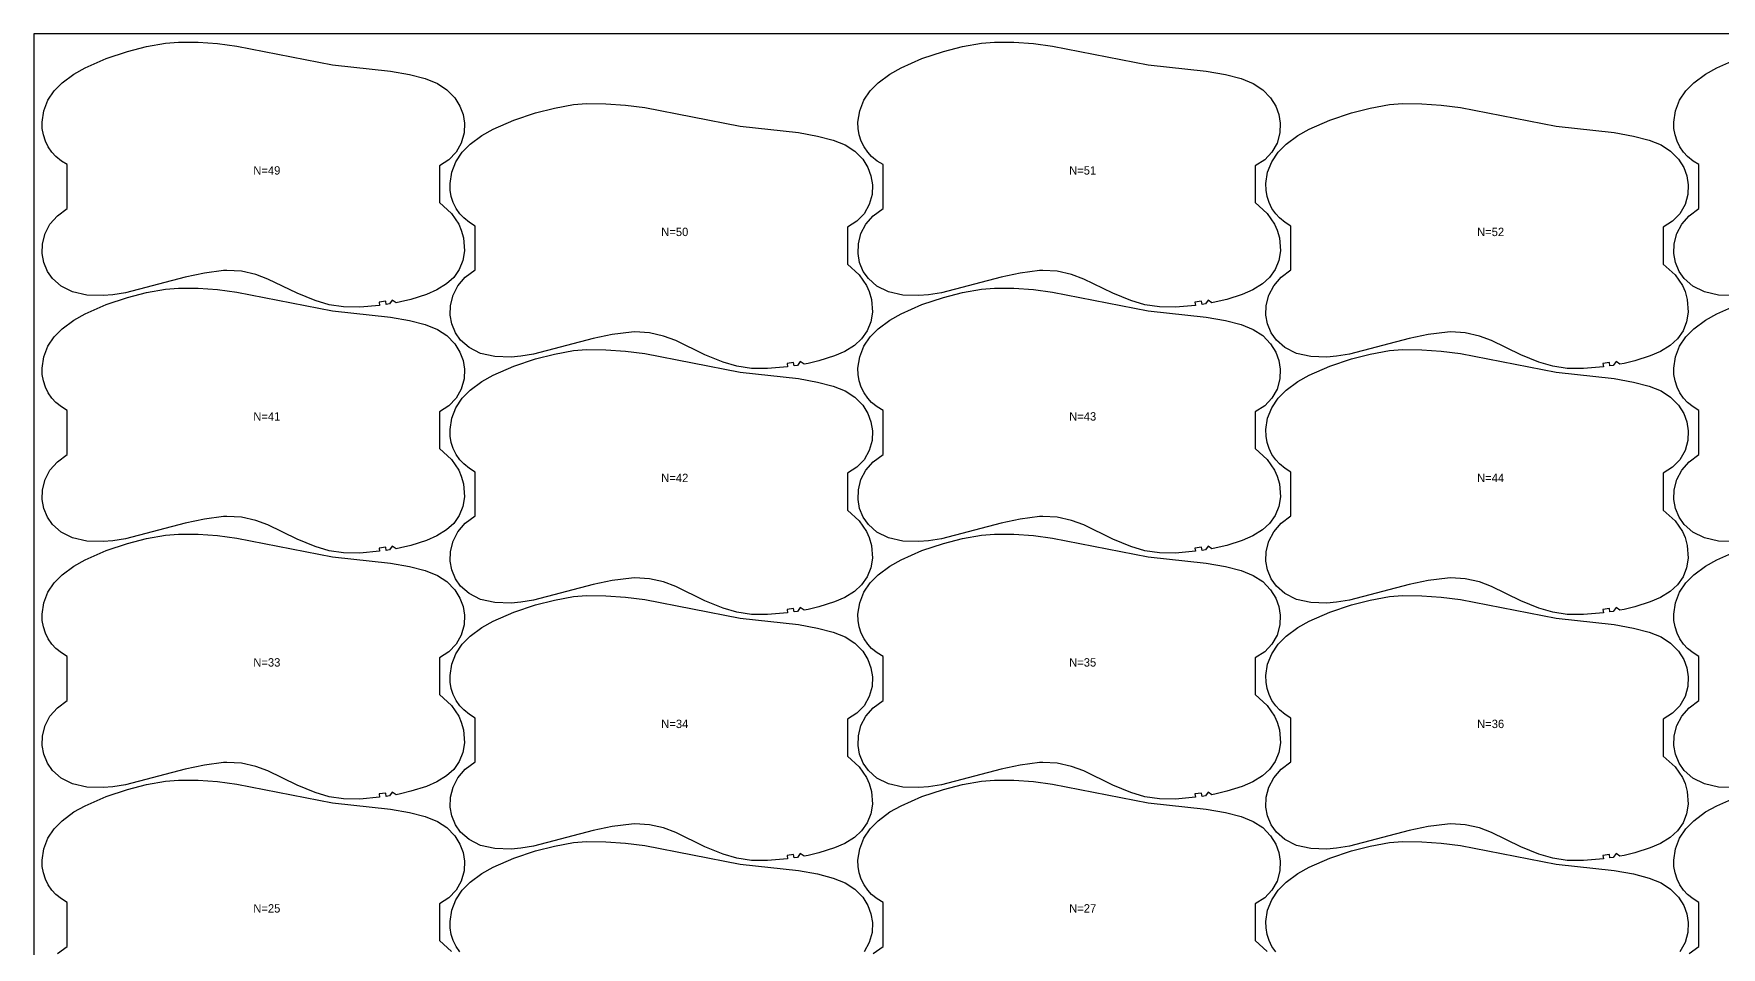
# Model space of a CAD drawing. Header units: inches. Extents: x 0 to 1970, y -24 to 1070.
# Drawn here: x 0 to 1008, y 524 to 1070 of the extents above; entities that cross this region are included whole.
import ezdxf

# ---------------------------------------------------------------- set-up
doc = ezdxf.new("R2010")
doc.units = ezdxf.units.IN

msp = doc.modelspace()

# ---------------------------------------------------------------- linework, layer by layer
at = {"layer": '1'}
for points in [[(0, 0), (1970, 0), (1970, 1070), (0, 1070), (0, 0)], [(113.4625, 928.477), (101.9283, 926.9641), (90.5294, 924.6283), (54.8914, 915.2648), (47.2336, 914.0242), (41.436, 913.5531), (31.7527, 913.8955), (23.2508, 915.7812), (16.3246, 919.2274), (11.2397, 923.6954), (8.1787, 928.051), (5.9722, 933.4203), (5.0492, 938.6639), (5.2328, 944.4705), (6.7881, 950.5646), (9.7006, 956.138), (14.097, 961.2931), (19.9747, 965.6301), (19.9747, 991.8229), (16.5374, 993.974), (13.1521, 996.7165), (10.8509, 999.2033), (8.6408, 1002.389), (6.9214, 1005.8648), (5.7298, 1009.552), (5.0941, 1013.3727), (5, 1017.2485), (6.0339, 1023.9438), (8.4662, 1030.2728), (12.2308, 1035.8952), (17.0119, 1040.7083), (23.9951, 1045.9358), (30.7781, 1049.6794), (43.2062, 1055.1387), (56.0976, 1059.3936), (67.3547, 1062.3349), (78.8066, 1064.3776), (86.5366, 1065), (98.1712, 1064.9355), (109.7778, 1064.1196), (121.318, 1062.6259), (178.4216, 1051.4992), (213.1188, 1047.6451), (224.5759, 1045.6318), (233.9558, 1043.17), (241.1582, 1040.3249), (246.8139, 1036.5912), (251.5292, 1031.7269), (254.6096, 1026.8009), (256.4697, 1021.8145), (257.3296, 1016.5568), (257.1042, 1010.7534), (255.445, 1004.6882), (252.3457, 999.2199), (247.9887, 994.6876), (242.3915, 991.1557), (242.3915, 969.0864), (249.5018, 962.6129), (253.9, 956.2563), (255.4551, 952.7025), (256.7761, 948.0393), (257.345, 940.3231), (256.3898, 934.5981), (254.2028, 929.2173), (250.8913, 924.445), (246.6153, 920.5258), (240.8365, 916.9669), (234.6291, 914.2336), (225.3827, 911.3191), (219.0594, 909.8051), (216.4873, 909.2853), (214.1737, 910.8935), (212.5481, 908.5917), (210.5716, 908.2867), (210.2787, 910.2651), (206.3547, 909.7261), (206.6088, 907.7423), (194.7543, 906.6978), (185.0613, 906.8265), (176.4275, 908.0543), (168.0818, 910.5871), (157.2865, 914.9277), (139.8798, 923.473), (132.6047, 926.1555), (124.0994, 928.0779), (115.3991, 928.5737), (113.4625, 928.477)], [(600.9105, 928.477), (589.3763, 926.9641), (577.9774, 924.6283), (542.3394, 915.2648), (534.6816, 914.0242), (528.884, 913.5531), (519.2007, 913.8955), (510.6988, 915.7812), (503.7726, 919.2274), (498.6877, 923.6954), (495.6267, 928.051), (493.4202, 933.4203), (492.4972, 938.6639), (492.6808, 944.4705), (494.2361, 950.5646), (497.1486, 956.138), (501.545, 961.2931), (507.4227, 965.6301), (507.4227, 991.8229), (503.9854, 993.974), (500.6001, 996.7165), (498.2989, 999.2033), (496.0888, 1002.389), (494.3694, 1005.8648), (493.1778, 1009.552), (492.5421, 1013.3727), (492.448, 1017.2485), (493.4819, 1023.9438), (495.9142, 1030.2728), (499.6788, 1035.8952), (504.4599, 1040.7083), (511.4431, 1045.9358), (518.2261, 1049.6794), (530.6542, 1055.1387), (543.5456, 1059.3936), (554.8027, 1062.3349), (566.2546, 1064.3776), (573.9846, 1065), (585.6192, 1064.9355), (597.2258, 1064.1196), (608.766, 1062.6259), (665.8696, 1051.4992), (700.5668, 1047.6451), (712.0239, 1045.6318), (721.4038, 1043.17), (728.6062, 1040.3249), (734.2619, 1036.5912), (738.9772, 1031.7269), (742.0576, 1026.8009), (743.9177, 1021.8145), (744.7776, 1016.5568), (744.5522, 1010.7534), (742.893, 1004.6882), (739.7937, 999.2199), (735.4367, 994.6876), (729.8395, 991.1557), (729.8395, 969.0864), (736.9498, 962.6129), (741.348, 956.2563), (742.9031, 952.7025), (744.2241, 948.0393), (744.793, 940.3231), (743.8378, 934.5981), (741.6508, 929.2173), (738.3393, 924.445), (734.0633, 920.5258), (728.2845, 916.9669), (722.0771, 914.2336), (712.8307, 911.3191), (706.5074, 909.8051), (703.9353, 909.2853), (701.6217, 910.8935), (699.9961, 908.5917), (698.0196, 908.2867), (697.7267, 910.2651), (693.8027, 909.7261), (694.0568, 907.7423), (682.2023, 906.6978), (672.5093, 906.8265), (663.8755, 908.0543), (655.5298, 910.5871), (644.7345, 914.9277), (627.3278, 923.473), (620.0527, 926.1555), (611.5474, 928.0779), (602.8471, 928.5737), (600.9105, 928.477)], [(357.1865, 891.737), (345.6523, 890.2241), (334.2534, 887.8883), (298.6154, 878.5248), (290.9576, 877.2842), (285.16, 876.8131), (275.4767, 877.1555), (266.9748, 879.0412), (260.0486, 882.4874), (254.9637, 886.9554), (251.9027, 891.311), (249.6962, 896.6803), (248.7732, 901.9239), (248.9568, 907.7305), (250.5121, 913.8246), (253.4246, 919.398), (257.821, 924.5531), (263.6987, 928.8901), (263.6987, 955.0829), (260.2614, 957.234), (256.8761, 959.9765), (254.5749, 962.4633), (252.3648, 965.649), (250.6454, 969.1248), (249.4538, 972.812), (248.8181, 976.6327), (248.724, 980.5085), (249.7579, 987.2038), (252.1902, 993.5328), (255.9548, 999.1552), (260.7359, 1003.9683), (267.7191, 1009.1958), (274.5021, 1012.9394), (286.9302, 1018.3987), (299.8216, 1022.6536), (311.0787, 1025.5949), (322.5306, 1027.6376), (330.2606, 1028.26), (341.8952, 1028.1955), (353.5018, 1027.3796), (365.042, 1025.8859), (422.1456, 1014.7592), (456.8428, 1010.9051), (468.2999, 1008.8918), (477.6798, 1006.43), (484.8822, 1003.5849), (490.5379, 999.8512), (495.2532, 994.9869), (498.3336, 990.0609), (500.1937, 985.0745), (501.0536, 979.8168), (500.8282, 974.0134), (499.169, 967.9482), (496.0697, 962.4799), (491.7127, 957.9476), (486.1155, 954.4157), (486.1155, 932.3464), (493.2258, 925.8729), (497.624, 919.5163), (499.1791, 915.9625), (500.5001, 911.2993), (501.069, 903.5831), (500.1138, 897.8581), (497.9268, 892.4773), (494.6153, 887.705), (490.3393, 883.7858), (484.5605, 880.2269), (478.3531, 877.4936), (469.1067, 874.5791), (462.7834, 873.0651), (460.2113, 872.5453), (457.8977, 874.1535), (456.2721, 871.8517), (454.2956, 871.5467), (454.0027, 873.5251), (450.0787, 872.9861), (450.3328, 871.0023), (438.4783, 869.9578), (428.7853, 870.0865), (420.1515, 871.3143), (411.8058, 873.8471), (401.0105, 878.1877), (383.6038, 886.733), (376.3287, 889.4155), (367.8234, 891.3379), (359.1231, 891.8337), (357.1865, 891.737)], [(844.6345, 891.737), (833.1003, 890.2241), (821.7014, 887.8883), (786.0634, 878.5248), (778.4056, 877.2842), (772.608, 876.8131), (762.9247, 877.1555), (754.4228, 879.0412), (747.4966, 882.4874), (742.4117, 886.9554), (739.3507, 891.311), (737.1442, 896.6803), (736.2212, 901.9239), (736.4048, 907.7305), (737.9601, 913.8246), (740.8726, 919.398), (745.269, 924.5531), (751.1467, 928.8901), (751.1467, 955.0829), (747.7094, 957.234), (744.3241, 959.9765), (742.0229, 962.4633), (739.8128, 965.649), (738.0934, 969.1248), (736.9018, 972.812), (736.2661, 976.6327), (736.172, 980.5085), (737.2059, 987.2038), (739.6382, 993.5328), (743.4028, 999.1552), (748.1839, 1003.9683), (755.1671, 1009.1958), (761.9501, 1012.9394), (774.3782, 1018.3987), (787.2696, 1022.6536), (798.5267, 1025.5949), (809.9786, 1027.6376), (817.7086, 1028.26), (829.3432, 1028.1955), (840.9498, 1027.3796), (852.49, 1025.8859), (909.5936, 1014.7592), (944.2908, 1010.9051), (955.7479, 1008.8918), (965.1278, 1006.43), (972.3302, 1003.5849), (977.9859, 999.8512), (982.7012, 994.9869), (985.7816, 990.0609), (987.6417, 985.0745), (988.5016, 979.8168), (988.2762, 974.0134), (986.617, 967.9482), (983.5177, 962.4799), (979.1607, 957.9476), (973.5635, 954.4157), (973.5635, 932.3464), (980.6738, 925.8729), (985.072, 919.5163), (986.6271, 915.9625), (987.9481, 911.2993), (988.517, 903.5831), (987.5618, 897.8581), (985.3748, 892.4773), (982.0633, 887.705), (977.7873, 883.7858), (972.0085, 880.2269), (965.8011, 877.4936), (956.5547, 874.5791), (950.2314, 873.0651), (947.6593, 872.5453), (945.3457, 874.1535), (943.7201, 871.8517), (941.7436, 871.5467), (941.4507, 873.5251), (937.5267, 872.9861), (937.7808, 871.0023), (925.9263, 869.9578), (916.2333, 870.0865), (907.5995, 871.3143), (899.2538, 873.8471), (888.4585, 878.1877), (871.0518, 886.733), (863.7767, 889.4155), (855.2714, 891.3379), (846.5711, 891.8337), (844.6345, 891.737)], [(113.4625, 781.511), (101.9283, 779.9981), (90.5294, 777.6623), (54.8914, 768.2988), (47.2336, 767.0582), (41.436, 766.5871), (31.7527, 766.9295), (23.2508, 768.8152), (16.3246, 772.2614), (11.2397, 776.7294), (8.1787, 781.085), (5.9722, 786.4543), (5.0492, 791.6979), (5.2328, 797.5045), (6.7881, 803.5986), (9.7006, 809.172), (14.097, 814.3271), (19.9747, 818.6641), (19.9747, 844.8569), (16.5374, 847.008), (13.1521, 849.7505), (10.8509, 852.2373), (8.6408, 855.423), (6.9214, 858.8988), (5.7298, 862.586), (5.0941, 866.4067), (5, 870.2825), (6.0339, 876.9778), (8.4662, 883.3068), (12.2308, 888.9292), (17.0119, 893.7423), (23.9951, 898.9698), (30.7781, 902.7134), (43.2062, 908.1727), (56.0976, 912.4276), (67.3547, 915.3689), (78.8066, 917.4116), (86.5366, 918.034), (98.1712, 917.9695), (109.7778, 917.1536), (121.318, 915.6599), (178.4216, 904.5332), (213.1188, 900.6791), (224.5759, 898.6658), (233.9558, 896.204), (241.1582, 893.3589), (246.8139, 889.6252), (251.5292, 884.7609), (254.6096, 879.8349), (256.4697, 874.8485), (257.3296, 869.5908), (257.1042, 863.7874), (255.445, 857.7222), (252.3457, 852.2539), (247.9887, 847.7216), (242.3915, 844.1897), (242.3915, 822.1204), (249.5018, 815.6469), (253.9, 809.2903), (255.4551, 805.7365), (256.7761, 801.0733), (257.345, 793.3571), (256.3898, 787.6321), (254.2028, 782.2513), (250.8913, 777.479), (246.6153, 773.5598), (240.8365, 770.0009), (234.6291, 767.2676), (225.3827, 764.3531), (219.0594, 762.8391), (216.4873, 762.3193), (214.1737, 763.9275), (212.5481, 761.6257), (210.5716, 761.3207), (210.2787, 763.2991), (206.3547, 762.7601), (206.6088, 760.7763), (194.7543, 759.7318), (185.0613, 759.8605), (176.4275, 761.0883), (168.0818, 763.6211), (157.2865, 767.9617), (139.8798, 776.507), (132.6047, 779.1895), (124.0994, 781.1119), (115.3991, 781.6077), (113.4625, 781.511)], [(600.9105, 781.511), (589.3763, 779.9981), (577.9774, 777.6623), (542.3394, 768.2988), (534.6816, 767.0582), (528.884, 766.5871), (519.2007, 766.9295), (510.6988, 768.8152), (503.7726, 772.2614), (498.6877, 776.7294), (495.6267, 781.085), (493.4202, 786.4543), (492.4972, 791.6979), (492.6808, 797.5045), (494.2361, 803.5986), (497.1486, 809.172), (501.545, 814.3271), (507.4227, 818.6641), (507.4227, 844.8569), (503.9854, 847.008), (500.6001, 849.7505), (498.2989, 852.2373), (496.0888, 855.423), (494.3694, 858.8988), (493.1778, 862.586), (492.5421, 866.4067), (492.448, 870.2825), (493.4819, 876.9778), (495.9142, 883.3068), (499.6788, 888.9292), (504.4599, 893.7423), (511.4431, 898.9698), (518.2261, 902.7134), (530.6542, 908.1727), (543.5456, 912.4276), (554.8027, 915.3689), (566.2546, 917.4116), (573.9846, 918.034), (585.6192, 917.9695), (597.2258, 917.1536), (608.766, 915.6599), (665.8696, 904.5332), (700.5668, 900.6791), (712.0239, 898.6658), (721.4038, 896.204), (728.6062, 893.3589), (734.2619, 889.6252), (738.9772, 884.7609), (742.0576, 879.8349), (743.9177, 874.8485), (744.7776, 869.5908), (744.5522, 863.7874), (742.893, 857.7222), (739.7937, 852.2539), (735.4367, 847.7216), (729.8395, 844.1897), (729.8395, 822.1204), (736.9498, 815.6469), (741.348, 809.2903), (742.9031, 805.7365), (744.2241, 801.0733), (744.793, 793.3571), (743.8378, 787.6321), (741.6508, 782.2513), (738.3393, 777.479), (734.0633, 773.5598), (728.2845, 770.0009), (722.0771, 767.2676), (712.8307, 764.3531), (706.5074, 762.8391), (703.9353, 762.3193), (701.6217, 763.9275), (699.9961, 761.6257), (698.0196, 761.3207), (697.7267, 763.2991), (693.8027, 762.7601), (694.0568, 760.7763), (682.2023, 759.7318), (672.5093, 759.8605), (663.8755, 761.0883), (655.5298, 763.6211), (644.7345, 767.9617), (627.3278, 776.507), (620.0527, 779.1895), (611.5474, 781.1119), (602.8471, 781.6077), (600.9105, 781.511)], [(357.1865, 744.771), (345.6523, 743.2581), (334.2534, 740.9223), (298.6154, 731.5588), (290.9576, 730.3182), (285.16, 729.8471), (275.4767, 730.1895), (266.9748, 732.0752), (260.0486, 735.5214), (254.9637, 739.9894), (251.9027, 744.345), (249.6962, 749.7143), (248.7732, 754.9579), (248.9568, 760.7645), (250.5121, 766.8586), (253.4246, 772.432), (257.821, 777.5871), (263.6987, 781.9241), (263.6987, 808.1169), (260.2614, 810.268), (256.8761, 813.0105), (254.5749, 815.4973), (252.3648, 818.683), (250.6454, 822.1588), (249.4538, 825.846), (248.8181, 829.6667), (248.724, 833.5425), (249.7579, 840.2378), (252.1902, 846.5668), (255.9548, 852.1892), (260.7359, 857.0023), (267.7191, 862.2298), (274.5021, 865.9734), (286.9302, 871.4327), (299.8216, 875.6876), (311.0787, 878.6289), (322.5306, 880.6716), (330.2606, 881.294), (341.8952, 881.2295), (353.5018, 880.4136), (365.042, 878.9199), (422.1456, 867.7932), (456.8428, 863.9391), (468.2999, 861.9258), (477.6798, 859.464), (484.8822, 856.6189), (490.5379, 852.8852), (495.2532, 848.0209), (498.3336, 843.0949), (500.1937, 838.1085), (501.0536, 832.8508), (500.8282, 827.0474), (499.169, 820.9822), (496.0697, 815.5139), (491.7127, 810.9816), (486.1155, 807.4497), (486.1155, 785.3804), (493.2258, 778.9069), (497.624, 772.5503), (499.1791, 768.9965), (500.5001, 764.3333), (501.069, 756.6171), (500.1138, 750.8921), (497.9268, 745.5113), (494.6153, 740.739), (490.3393, 736.8198), (484.5605, 733.2609), (478.3531, 730.5276), (469.1067, 727.6131), (462.7834, 726.0991), (460.2113, 725.5793), (457.8977, 727.1875), (456.2721, 724.8857), (454.2956, 724.5807), (454.0027, 726.5591), (450.0787, 726.0201), (450.3328, 724.0363), (438.4783, 722.9918), (428.7853, 723.1205), (420.1515, 724.3483), (411.8058, 726.8811), (401.0105, 731.2217), (383.6038, 739.767), (376.3287, 742.4495), (367.8234, 744.3719), (359.1231, 744.8677), (357.1865, 744.771)], [(844.6345, 744.771), (833.1003, 743.2581), (821.7014, 740.9223), (786.0634, 731.5588), (778.4056, 730.3182), (772.608, 729.8471), (762.9247, 730.1895), (754.4228, 732.0752), (747.4966, 735.5214), (742.4117, 739.9894), (739.3507, 744.345), (737.1442, 749.7143), (736.2212, 754.9579), (736.4048, 760.7645), (737.9601, 766.8586), (740.8726, 772.432), (745.269, 777.5871), (751.1467, 781.9241), (751.1467, 808.1169), (747.7094, 810.268), (744.3241, 813.0105), (742.0229, 815.4973), (739.8128, 818.683), (738.0934, 822.1588), (736.9018, 825.846), (736.2661, 829.6667), (736.172, 833.5425), (737.2059, 840.2378), (739.6382, 846.5668), (743.4028, 852.1892), (748.1839, 857.0023), (755.1671, 862.2298), (761.9501, 865.9734), (774.3782, 871.4327), (787.2696, 875.6876), (798.5267, 878.6289), (809.9786, 880.6716), (817.7086, 881.294), (829.3432, 881.2295), (840.9498, 880.4136), (852.49, 878.9199), (909.5936, 867.7932), (944.2908, 863.9391), (955.7479, 861.9258), (965.1278, 859.464), (972.3302, 856.6189), (977.9859, 852.8852), (982.7012, 848.0209), (985.7816, 843.0949), (987.6417, 838.1085), (988.5016, 832.8508), (988.2762, 827.0474), (986.617, 820.9822), (983.5177, 815.5139), (979.1607, 810.9816), (973.5635, 807.4497), (973.5635, 785.3804), (980.6738, 778.9069), (985.072, 772.5503), (986.6271, 768.9965), (987.9481, 764.3333), (988.517, 756.6171), (987.5618, 750.8921), (985.3748, 745.5113), (982.0633, 740.739), (977.7873, 736.8198), (972.0085, 733.2609), (965.8011, 730.5276), (956.5547, 727.6131), (950.2314, 726.0991), (947.6593, 725.5793), (945.3457, 727.1875), (943.7201, 724.8857), (941.7436, 724.5807), (941.4507, 726.5591), (937.5267, 726.0201), (937.7808, 724.0363), (925.9263, 722.9918), (916.2333, 723.1205), (907.5995, 724.3483), (899.2538, 726.8811), (888.4585, 731.2217), (871.0518, 739.767), (863.7767, 742.4495), (855.2714, 744.3719), (846.5711, 744.8677), (844.6345, 744.771)], [(113.4625, 634.545), (101.9283, 633.0321), (90.5294, 630.6963), (54.8914, 621.3328), (47.2336, 620.0922), (41.436, 619.6211), (31.7527, 619.9635), (23.2508, 621.8492), (16.3246, 625.2954), (11.2397, 629.7634), (8.1787, 634.119), (5.9722, 639.4883), (5.0492, 644.7319), (5.2328, 650.5385), (6.7881, 656.6326), (9.7006, 662.206), (14.097, 667.3611), (19.9747, 671.6981), (19.9747, 697.8909), (16.5374, 700.042), (13.1521, 702.7845), (10.8509, 705.2713), (8.6408, 708.457), (6.9214, 711.9328), (5.7298, 715.62), (5.0941, 719.4407), (5, 723.3165), (6.0339, 730.0118), (8.4662, 736.3408), (12.2308, 741.9632), (17.0119, 746.7763), (23.9951, 752.0038), (30.7781, 755.7474), (43.2062, 761.2067), (56.0976, 765.4616), (67.3547, 768.4029), (78.8066, 770.4456), (86.5366, 771.068), (98.1712, 771.0035), (109.7778, 770.1876), (121.318, 768.6939), (178.4216, 757.5672), (213.1188, 753.7131), (224.5759, 751.6998), (233.9558, 749.238), (241.1582, 746.3929), (246.8139, 742.6592), (251.5292, 737.7949), (254.6096, 732.8689), (256.4697, 727.8825), (257.3296, 722.6248), (257.1042, 716.8214), (255.445, 710.7562), (252.3457, 705.2879), (247.9887, 700.7556), (242.3915, 697.2237), (242.3915, 675.1544), (249.5018, 668.6809), (253.9, 662.3243), (255.4551, 658.7705), (256.7761, 654.1073), (257.345, 646.3911), (256.3898, 640.6661), (254.2028, 635.2853), (250.8913, 630.513), (246.6153, 626.5938), (240.8365, 623.0349), (234.6291, 620.3016), (225.3827, 617.3871), (219.0594, 615.8731), (216.4873, 615.3533), (214.1737, 616.9615), (212.5481, 614.6597), (210.5716, 614.3547), (210.2787, 616.3331), (206.3547, 615.7941), (206.6088, 613.8103), (194.7543, 612.7658), (185.0613, 612.8945), (176.4275, 614.1223), (168.0818, 616.6551), (157.2865, 620.9957), (139.8798, 629.541), (132.6047, 632.2235), (124.0994, 634.1459), (115.3991, 634.6417), (113.4625, 634.545)], [(600.9105, 634.545), (589.3763, 633.0321), (577.9774, 630.6963), (542.3394, 621.3328), (534.6816, 620.0922), (528.884, 619.6211), (519.2007, 619.9635), (510.6988, 621.8492), (503.7726, 625.2954), (498.6877, 629.7634), (495.6267, 634.119), (493.4202, 639.4883), (492.4972, 644.7319), (492.6808, 650.5385), (494.2361, 656.6326), (497.1486, 662.206), (501.545, 667.3611), (507.4227, 671.6981), (507.4227, 697.8909), (503.9854, 700.042), (500.6001, 702.7845), (498.2989, 705.2713), (496.0888, 708.457), (494.3694, 711.9328), (493.1778, 715.62), (492.5421, 719.4407), (492.448, 723.3165), (493.4819, 730.0118), (495.9142, 736.3408), (499.6788, 741.9632), (504.4599, 746.7763), (511.4431, 752.0038), (518.2261, 755.7474), (530.6542, 761.2067), (543.5456, 765.4616), (554.8027, 768.4029), (566.2546, 770.4456), (573.9846, 771.068), (585.6192, 771.0035), (597.2258, 770.1876), (608.766, 768.6939), (665.8696, 757.5672), (700.5668, 753.7131), (712.0239, 751.6998), (721.4038, 749.238), (728.6062, 746.3929), (734.2619, 742.6592), (738.9772, 737.7949), (742.0576, 732.8689), (743.9177, 727.8825), (744.7776, 722.6248), (744.5522, 716.8214), (742.893, 710.7562), (739.7937, 705.2879), (735.4367, 700.7556), (729.8395, 697.2237), (729.8395, 675.1544), (736.9498, 668.6809), (741.348, 662.3243), (742.9031, 658.7705), (744.2241, 654.1073), (744.793, 646.3911), (743.8378, 640.6661), (741.6508, 635.2853), (738.3393, 630.513), (734.0633, 626.5938), (728.2845, 623.0349), (722.0771, 620.3016), (712.8307, 617.3871), (706.5074, 615.8731), (703.9353, 615.3533), (701.6217, 616.9615), (699.9961, 614.6597), (698.0196, 614.3547), (697.7267, 616.3331), (693.8027, 615.7941), (694.0568, 613.8103), (682.2023, 612.7658), (672.5093, 612.8945), (663.8755, 614.1223), (655.5298, 616.6551), (644.7345, 620.9957), (627.3278, 629.541), (620.0527, 632.2235), (611.5474, 634.1459), (602.8471, 634.6417), (600.9105, 634.545)], [(357.1865, 597.805), (345.6523, 596.2921), (334.2534, 593.9563), (298.6154, 584.5928), (290.9576, 583.3522), (285.16, 582.8811), (275.4767, 583.2235), (266.9748, 585.1092), (260.0486, 588.5554), (254.9637, 593.0234), (251.9027, 597.379), (249.6962, 602.7483), (248.7732, 607.9919), (248.9568, 613.7985), (250.5121, 619.8926), (253.4246, 625.466), (257.821, 630.6211), (263.6987, 634.9581), (263.6987, 661.1509), (260.2614, 663.302), (256.8761, 666.0445), (254.5749, 668.5313), (252.3648, 671.717), (250.6454, 675.1928), (249.4538, 678.88), (248.8181, 682.7007), (248.724, 686.5765), (249.7579, 693.2718), (252.1902, 699.6008), (255.9548, 705.2232), (260.7359, 710.0363), (267.7191, 715.2638), (274.5021, 719.0074), (286.9302, 724.4667), (299.8216, 728.7216), (311.0787, 731.6629), (322.5306, 733.7056), (330.2606, 734.328), (341.8952, 734.2635), (353.5018, 733.4476), (365.042, 731.9539), (422.1456, 720.8272), (456.8428, 716.9731), (468.2999, 714.9598), (477.6798, 712.498), (484.8822, 709.6529), (490.5379, 705.9192), (495.2532, 701.0549), (498.3336, 696.1289), (500.1937, 691.1425), (501.0536, 685.8848), (500.8282, 680.0814), (499.169, 674.0162), (496.0697, 668.5479), (491.7127, 664.0156), (486.1155, 660.4837), (486.1155, 638.4144), (493.2258, 631.9409), (497.624, 625.5843), (499.1791, 622.0305), (500.5001, 617.3673), (501.069, 609.6511), (500.1138, 603.9261), (497.9268, 598.5453), (494.6153, 593.773), (490.3393, 589.8538), (484.5605, 586.2949), (478.3531, 583.5616), (469.1067, 580.6471), (462.7834, 579.1331), (460.2113, 578.6133), (457.8977, 580.2215), (456.2721, 577.9197), (454.2956, 577.6147), (454.0027, 579.5931), (450.0787, 579.0541), (450.3328, 577.0703), (438.4783, 576.0258), (428.7853, 576.1545), (420.1515, 577.3823), (411.8058, 579.9151), (401.0105, 584.2557), (383.6038, 592.801), (376.3287, 595.4835), (367.8234, 597.4059), (359.1231, 597.9017), (357.1865, 597.805)], [(844.6345, 597.805), (833.1003, 596.2921), (821.7014, 593.9563), (786.0634, 584.5928), (778.4056, 583.3522), (772.608, 582.8811), (762.9247, 583.2235), (754.4228, 585.1092), (747.4966, 588.5554), (742.4117, 593.0234), (739.3507, 597.379), (737.1442, 602.7483), (736.2212, 607.9919), (736.4048, 613.7985), (737.9601, 619.8926), (740.8726, 625.466), (745.269, 630.6211), (751.1467, 634.9581), (751.1467, 661.1509), (747.7094, 663.302), (744.3241, 666.0445), (742.0229, 668.5313), (739.8128, 671.717), (738.0934, 675.1928), (736.9018, 678.88), (736.2661, 682.7007), (736.172, 686.5765), (737.2059, 693.2718), (739.6382, 699.6008), (743.4028, 705.2232), (748.1839, 710.0363), (755.1671, 715.2638), (761.9501, 719.0074), (774.3782, 724.4667), (787.2696, 728.7216), (798.5267, 731.6629), (809.9786, 733.7056), (817.7086, 734.328), (829.3432, 734.2635), (840.9498, 733.4476), (852.49, 731.9539), (909.5936, 720.8272), (944.2908, 716.9731), (955.7479, 714.9598), (965.1278, 712.498), (972.3302, 709.6529), (977.9859, 705.9192), (982.7012, 701.0549), (985.7816, 696.1289), (987.6417, 691.1425), (988.5016, 685.8848), (988.2762, 680.0814), (986.617, 674.0162), (983.5177, 668.5479), (979.1607, 664.0156), (973.5635, 660.4837), (973.5635, 638.4144), (980.6738, 631.9409), (985.072, 625.5843), (986.6271, 622.0305), (987.9481, 617.3673), (988.517, 609.6511), (987.5618, 603.9261), (985.3748, 598.5453), (982.0633, 593.773), (977.7873, 589.8538), (972.0085, 586.2949), (965.8011, 583.5616), (956.5547, 580.6471), (950.2314, 579.1331), (947.6593, 578.6133), (945.3457, 580.2215), (943.7201, 577.9197), (941.7436, 577.6147), (941.4507, 579.5931), (937.5267, 579.0541), (937.7808, 577.0703), (925.9263, 576.0258), (916.2333, 576.1545), (907.5995, 577.3823), (899.2538, 579.9151), (888.4585, 584.2557), (871.0518, 592.801), (863.7767, 595.4835), (855.2714, 597.4059), (846.5711, 597.9017), (844.6345, 597.805)]]:
    msp.add_lwpolyline(points, close=True, dxfattribs=at)
for points in [[(1016.332, 913.5531), (1006.6487, 913.8955), (998.1468, 915.7812), (991.2206, 919.2274), (986.1357, 923.6954), (983.0747, 928.051), (980.8682, 933.4203), (979.9452, 938.6639), (980.1288, 944.4705), (981.6841, 950.5646), (984.5966, 956.138), (988.993, 961.2931), (994.8707, 965.6301), (994.8707, 991.8229), (991.4334, 993.974), (988.0481, 996.7165), (985.7469, 999.2033), (983.5368, 1002.389), (981.8174, 1005.8648), (980.6258, 1009.552), (979.9901, 1013.3727), (979.896, 1017.2485), (980.9299, 1023.9438), (983.3622, 1030.2728), (987.1268, 1035.8952), (991.9079, 1040.7083), (998.8911, 1045.9358), (1005.6741, 1049.6794), (1018.1022, 1055.1387)], [(1016.332, 766.5871), (1006.6487, 766.9295), (998.1468, 768.8152), (991.2206, 772.2614), (986.1357, 776.7294), (983.0747, 781.085), (980.8682, 786.4543), (979.9452, 791.6979), (980.1288, 797.5045), (981.6841, 803.5986), (984.5966, 809.172), (988.993, 814.3271), (994.8707, 818.6641), (994.8707, 844.8569), (991.4334, 847.008), (988.0481, 849.7505), (985.7469, 852.2373), (983.5368, 855.423), (981.8174, 858.8988), (980.6258, 862.586), (979.9901, 866.4067), (979.896, 870.2825), (980.9299, 876.9778), (983.3622, 883.3068), (987.1268, 888.9292), (991.9079, 893.7423), (998.8911, 898.9698), (1005.6741, 902.7134), (1018.1022, 908.1727)], [(1016.332, 619.6211), (1006.6487, 619.9635), (998.1468, 621.8492), (991.2206, 625.2954), (986.1357, 629.7634), (983.0747, 634.119), (980.8682, 639.4883), (979.9452, 644.7319), (980.1288, 650.5385), (981.6841, 656.6326), (984.5966, 662.206), (988.993, 667.3611), (994.8707, 671.6981), (994.8707, 697.8909), (991.4334, 700.042), (988.0481, 702.7845), (985.7469, 705.2713), (983.5368, 708.457), (981.8174, 711.9328), (980.6258, 715.62), (979.9901, 719.4407), (979.896, 723.3165), (980.9299, 730.0118), (983.3622, 736.3408), (987.1268, 741.9632), (991.9079, 746.7763), (998.8911, 752.0038), (1005.6741, 755.7474), (1018.1022, 761.2067)], [(14.097, 520.3951), (19.9747, 524.7321), (19.9747, 550.9249), (16.5374, 553.076), (13.1521, 555.8185), (10.8509, 558.3053), (8.6408, 561.491), (6.9214, 564.9668), (5.7298, 568.654), (5.0941, 572.4747), (5, 576.3505), (6.0339, 583.0458), (8.4662, 589.3748), (12.2308, 594.9972), (17.0119, 599.8103), (23.9951, 605.0378), (30.7781, 608.7814), (43.2062, 614.2407), (56.0976, 618.4956), (67.3547, 621.4369), (78.8066, 623.4796), (86.5366, 624.102), (98.1712, 624.0375), (109.7778, 623.2216), (121.318, 621.7279), (178.4216, 610.6012), (213.1188, 606.7471), (224.5759, 604.7338), (233.9558, 602.272), (241.1582, 599.4269), (246.8139, 595.6932), (251.5292, 590.8289), (254.6096, 585.9029), (256.4697, 580.9165), (257.3296, 575.6588), (257.1042, 569.8554), (255.445, 563.7902), (252.3457, 558.3219), (247.9887, 553.7896), (242.3915, 550.2577), (242.3915, 528.1884), (249.5018, 521.7149)], [(501.545, 520.3951), (507.4227, 524.7321), (507.4227, 550.9249), (503.9854, 553.076), (500.6001, 555.8185), (498.2989, 558.3053), (496.0888, 561.491), (494.3694, 564.9668), (493.1778, 568.654), (492.5421, 572.4747), (492.448, 576.3505), (493.4819, 583.0458), (495.9142, 589.3748), (499.6788, 594.9972), (504.4599, 599.8103), (511.4431, 605.0378), (518.2261, 608.7814), (530.6542, 614.2407), (543.5456, 618.4956), (554.8027, 621.4369), (566.2546, 623.4796), (573.9846, 624.102), (585.6192, 624.0375), (597.2258, 623.2216), (608.766, 621.7279), (665.8696, 610.6012), (700.5668, 606.7471), (712.0239, 604.7338), (721.4038, 602.272), (728.6062, 599.4269), (734.2619, 595.6932), (738.9772, 590.8289), (742.0576, 585.9029), (743.9177, 580.9165), (744.7776, 575.6588), (744.5522, 569.8554), (742.893, 563.7902), (739.7937, 558.3219), (735.4367, 553.7896), (729.8395, 550.2577), (729.8395, 528.1884), (736.9498, 521.7149)], [(988.993, 520.3951), (994.8707, 524.7321), (994.8707, 550.9249), (991.4334, 553.076), (988.0481, 555.8185), (985.7469, 558.3053), (983.5368, 561.491), (981.8174, 564.9668), (980.6258, 568.654), (979.9901, 572.4747), (979.896, 576.3505), (980.9299, 583.0458), (983.3622, 589.3748), (987.1268, 594.9972), (991.9079, 599.8103), (998.8911, 605.0378), (1005.6741, 608.7814), (1018.1022, 614.2407)], [(254.5749, 521.5653), (252.3648, 524.751), (250.6454, 528.2268), (249.4538, 531.914), (248.8181, 535.7347), (248.724, 539.6105), (249.7579, 546.3058), (252.1902, 552.6348), (255.9548, 558.2572), (260.7359, 563.0703), (267.7191, 568.2978), (274.5021, 572.0414), (286.9302, 577.5007), (299.8216, 581.7556), (311.0787, 584.6969), (322.5306, 586.7396), (330.2606, 587.362), (341.8952, 587.2975), (353.5018, 586.4816), (365.042, 584.9879), (422.1456, 573.8612), (456.8428, 570.0071), (468.2999, 567.9938), (477.6798, 565.532), (484.8822, 562.6869), (490.5379, 558.9532), (495.2532, 554.0889), (498.3336, 549.1629), (500.1937, 544.1765), (501.0536, 538.9188), (500.8282, 533.1154), (499.169, 527.0502), (496.0697, 521.5819)], [(742.0229, 521.5653), (739.8128, 524.751), (738.0934, 528.2268), (736.9018, 531.914), (736.2661, 535.7347), (736.172, 539.6105), (737.2059, 546.3058), (739.6382, 552.6348), (743.4028, 558.2572), (748.1839, 563.0703), (755.1671, 568.2978), (761.9501, 572.0414), (774.3782, 577.5007), (787.2696, 581.7556), (798.5267, 584.6969), (809.9786, 586.7396), (817.7086, 587.362), (829.3432, 587.2975), (840.9498, 586.4816), (852.49, 584.9879), (909.5936, 573.8612), (944.2908, 570.0071), (955.7479, 567.9938), (965.1278, 565.532), (972.3302, 562.6869), (977.9859, 558.9532), (982.7012, 554.0889), (985.7816, 549.1629), (987.6417, 544.1765), (988.5016, 538.9188), (988.2762, 533.1154), (986.617, 527.0502), (983.5177, 521.5819)]]:
    msp.add_lwpolyline(points, dxfattribs=at)

# ---------------------------------------------------------------- texts
for s, p in [('N=49', (131.1725, 985.8489)), ('N=51', (618.6205, 985.8489)), ('N=50', (374.8965, 949.1089)), ('N=52', (862.3445, 949.1089)), ('N=41', (131.1725, 838.8829)), ('N=43', (618.6205, 838.8829)), ('N=42', (374.8965, 802.1429)), ('N=44', (862.3445, 802.1429)), ('N=33', (131.1725, 691.9169)), ('N=35', (618.6205, 691.9169)), ('N=34', (374.8965, 655.1769)), ('N=36', (862.3445, 655.1769)), ('N=25', (131.1725, 544.9509)), ('N=27', (618.6205, 544.9509))]:
    msp.add_text(s, height=5, dxfattribs=at).set_placement(p)

doc.saveas('drawing.dxf')
